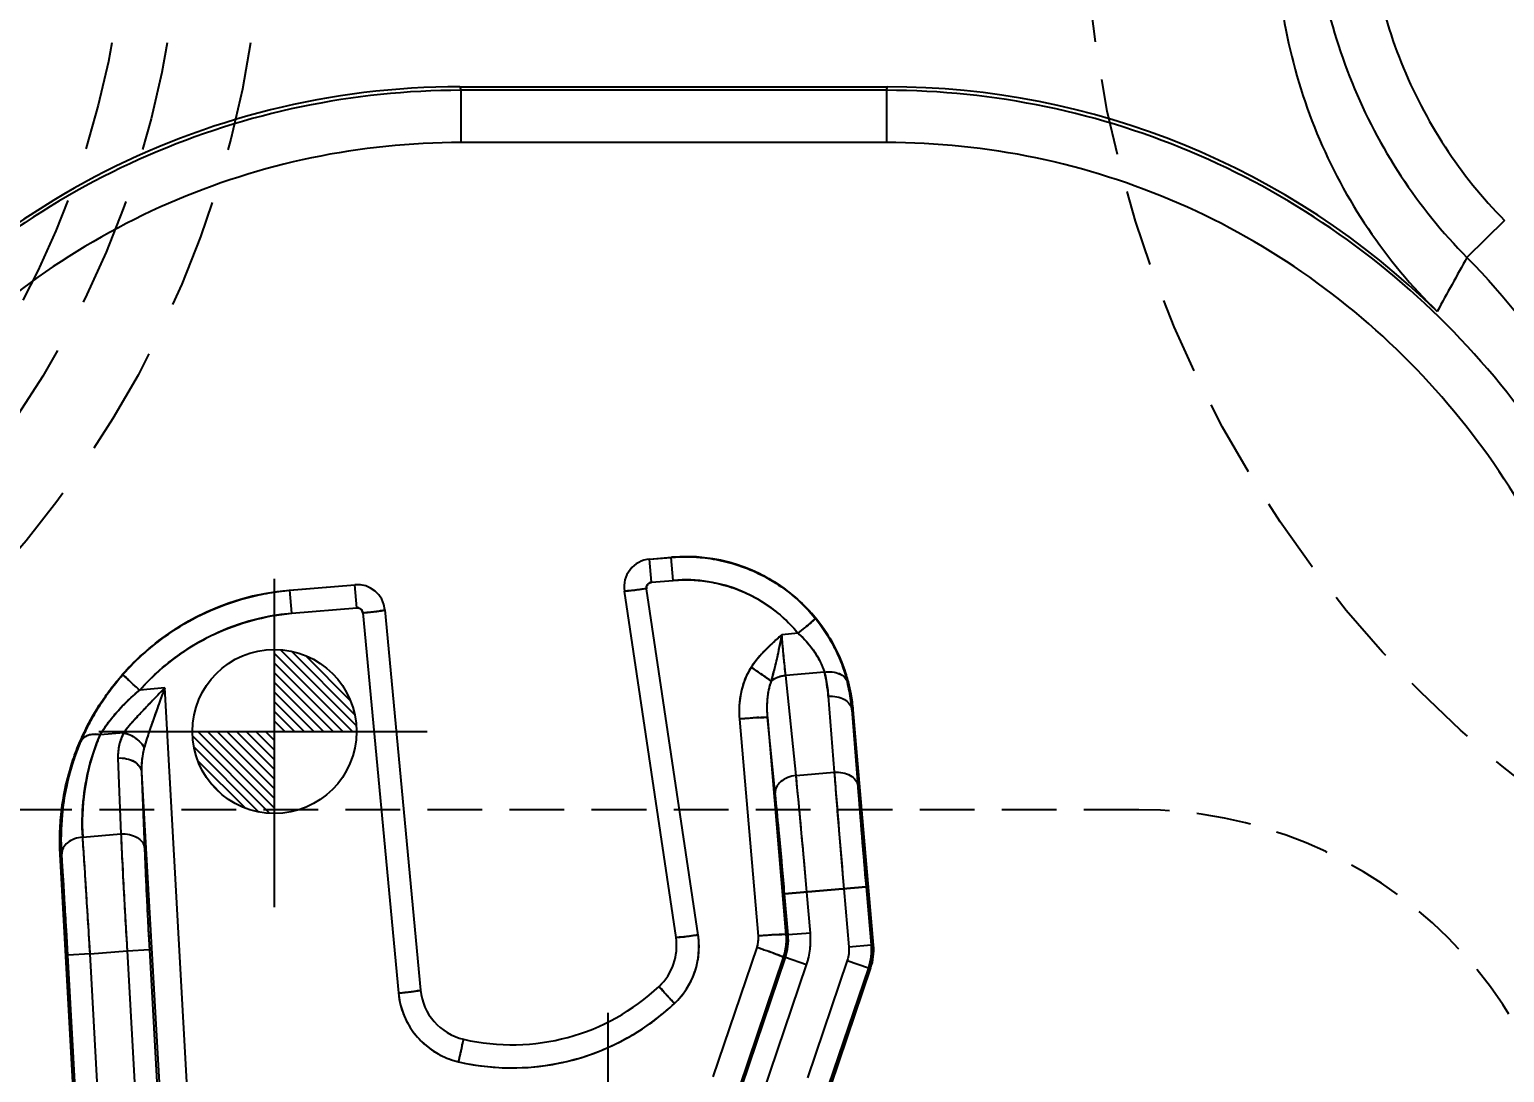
# Model space of a CAD drawing. Header units: millimetres. Extents: x 29875 to 31218, y -21313 to -20364.
# Drawn here: x 30512.54 to 30539.51, y -20639.04 to -20619.98 of the extents above; entities that cross this region are included whole.
import ezdxf

# ---------------------------------------------------------------- set-up
doc = ezdxf.new("R2010")
doc.units = ezdxf.units.MM
doc.header["$LTSCALE"] = 8
for name, pattern in [('CENTER2', [1.125, 0.75, -0.125, 0.125, -0.125]), ('HIDDEN', [0.375, 0.25, -0.125]), ('HIDDEN2', [0.1875, 0.125, -0.0625])]:
    doc.linetypes.add(name, pattern=pattern)
doc.layers.get('DEFPOINTS').update_dxf_attribs({"color": 6})
for name, color, linetype in [('Cav-cor', 30, 'Continuous'), ('PIN', 5, 'Continuous'), ('PRODUCT', 1, 'Continuous'), ('SP', 3, 'Continuous')]:
    doc.layers.add(name, color=color, linetype=linetype)
doc.layers.add('dim', color=3, linetype='Continuous', lineweight=15)
doc.styles.get("Standard").update_dxf_attribs({"font": 'txt.shx', "width": 0.8, "bigfont": 'chineset.shx'})
doc.dimstyles.new('ISO-25', dxfattribs={"dimtxt": 5, "dimasz": 4, "dimexe": 0.3, "dimexo": 0.3, "dimtad": 0, "dimzin": 1, "dimdsep": 46, "dimtxsty": 'Standard', "dimcen": 0, "dimclrd": 3, "dimclre": 3, "dimclrt": 3, "dimazin": 0, "dimtfac": 1, "dimtofl": 0, "dimtmove": 0, "dimatfit": 0, "dimfxl": 0, "dimarcsym": 0})

# ---------------------------------------------------------------- blocks, each defined once
blk = doc.blocks.new('*D27232')
at = {"layer": 'DEFPOINTS', "color": 0}
for p in [(30358.943, -20509.739), (30534.82, -20509.739), (30534.82, -20724.739)]:
    blk.add_point(p, dxfattribs=at)
at = {"layer": 'dim', "color": 3, "lineweight": -2}
for p, q in [((30534.52, -20509.739), (30358.643, -20509.739)), ((30358.943, -20513.739), (30358.943, -20607.947)), ((30358.943, -20720.739), (30358.943, -20626.53)), ((30534.52, -20724.739), (30358.643, -20724.739))]:
    blk.add_line(p, q, dxfattribs=at)
at = {"layer": 'dim', "color": 3}
for points in [[(30359.61, -20513.739), (30358.277, -20513.739), (30358.943, -20509.739)], [(30358.277, -20720.739), (30359.61, -20720.739), (30358.943, -20724.739)]]:
    blk.add_solid(points, dxfattribs=at)
at = {"layer": 'dim', "color": 3, "insert": (30358.943, -20617.239), "char_height": 5, "attachment_point": 5, "rotation": 90}
blk.add_mtext('215.00', dxfattribs=at)
blk = doc.blocks.new('20160827.135622')
at = {"layer": 'SP', "linetype": 'HIDDEN'}
for radius in [19, 17.5, 16.5]:
    blk.add_circle((0, 0), radius, dxfattribs=at)

msp = doc.modelspace()

# ---------------------------------------------------------------- hatches: boundary and pattern name
at = {"layer": 'PIN', "linetype": 'Continuous'}
h = msp.add_hatch(dxfattribs=at)
h.set_pattern_fill('ANSI31', color=3, angle=90, style=0)
h.set_pattern_definition([(135, (63817.537, -41315.1713), (-0.08838834765, -0.08838834765), [])])
h.paths.add_polyline_path([(30517.02, -20632.81), (30515.52, -20632.81, 0.414214), (30517.02, -20634.31)])
h.paths.add_polyline_path([(30517.02, -20631.31), (30517.02, -20632.81), (30518.52, -20632.81, 0.414214)])

# ---------------------------------------------------------------- linework, layer by layer
at = {"linetype": 'HIDDEN2'}
msp.add_lwpolyline([(30540.82, -20656.239), (30540.82, -20642.239, 0.414214), (30532.82, -20634.239), (30508.82, -20634.239, 0.414214), (30500.82, -20642.239), (30500.82, -20656.239, 0.414214), (30508.82, -20664.239), (30532.82, -20664.239, 0.414214)], format="xyb", close=True, dxfattribs=at)
at = {"color": 8, "linetype": 'HIDDEN', "ltscale": 0.7}
msp.add_circle((30552.82, -20617.239), 21, dxfattribs=at)
at = {"layer": 'Cav-cor', "color": 241}
for p, q in [((30520.41, -20621.028), (30520.428, -20621.091)), ((30520.41, -20621.028), (30528.229, -20621.028)), ((30520.428, -20621.091), (30520.428, -20622.046)), ((30528.211, -20621.091), (30520.428, -20621.091)), ((30528.211, -20621.091), (30528.229, -20621.028)), ((30528.211, -20621.091), (30528.211, -20622.046)), ((30528.211, -20622.046), (30520.428, -20622.046)), ((30539.507, -20623.471), (30538.821, -20624.147)), ((30523.878, -20629.662), (30524.281, -20629.627)), ((30524.309, -20630.049), (30524.272, -20629.628)), ((30523.915, -20630.083), (30523.878, -20629.662)), ((30517.295, -20630.23), (30518.489, -20630.127)), ((30518.525, -20630.548), (30518.489, -20630.127)), ((30523.915, -20630.083), (30524.309, -20630.049)), ((30517.34, -20630.65), (30517.303, -20630.229)), ((30524.362, -20636.575), (30523.418, -20630.245)), ((30524.767, -20636.53), (30523.823, -20630.2)), ((30517.34, -20630.65), (30518.525, -20630.548)), ((30518.636, -20630.64), (30519.288, -20637.589)), ((30519.041, -20630.587), (30519.693, -20637.536)), ((30526.593, -20631.016), (30526.296, -20631.041)), ((30527.075, -20631.727), (30526.367, -20631.788)), ((30526.557, -20633.616), (30526.367, -20631.788)), ((30515.016, -20632.015), (30514.559, -20632.054)), ((30515.957, -20648.755), (30515.016, -20632.015)), ((30527.146, -20632.166), (30527.254, -20633.556)), ((30525.522, -20632.583), (30525.862, -20636.549)), ((30526.175, -20633.935), (30526.032, -20632.557)), ((30526.032, -20632.557), (30526.372, -20636.524)), ((30527.577, -20632.415), (30527.593, -20632.413)), ((30527.577, -20632.415), (30527.685, -20633.805)), ((30527.593, -20632.413), (30527.963, -20636.716)), ((30514.266, -20632.833), (30513.833, -20632.87)), ((30514.16, -20633.295), (30514.214, -20634.681)), ((30514.592, -20633.556), (30515.45, -20648.802)), ((30514.592, -20633.556), (30514.646, -20634.943)), ((30526.557, -20633.616), (30527.254, -20633.556)), ((30513.516, -20634.742), (30514.214, -20634.681)), ((30513.134, -20635.057), (30513.106, -20635.059)), ((30513.106, -20635.059), (30513.895, -20649.16)), ((30526.347, -20635.78), (30527.837, -20635.652)), ((30526.412, -20636.529), (30526.347, -20635.78)), ((30526.818, -20636.494), (30526.754, -20635.745)), ((30527.431, -20635.687), (30527.522, -20636.747)), ((30527.837, -20635.652), (30527.928, -20636.712)), ((30526.372, -20636.524), (30526.412, -20636.529)), ((30526.818, -20636.494), (30526.412, -20636.529)), ((30513.651, -20636.876), (30513.243, -20636.899)), ((30513.928, -20649.142), (30513.243, -20636.899)), ((30513.651, -20636.876), (30514.328, -20636.818)), ((30514.336, -20649.119), (30513.651, -20636.876)), ((30514.328, -20636.818), (30514.735, -20636.795)), ((30514.328, -20636.818), (30514.997, -20648.85)), ((30514.735, -20636.795), (30515.404, -20648.827)), ((30525.837, -20636.756), (30525.035, -20639.12)), ((30527.522, -20636.747), (30527.928, -20636.712)), ((30527.963, -20636.716), (30527.928, -20636.712)), ((30526.322, -20636.939), (30525.52, -20639.302)), ((30525.563, -20639.301), (30526.362, -20636.943)), ((30525.95, -20639.432), (30526.748, -20637.074)), ((30526.322, -20636.939), (30526.362, -20636.943)), ((30526.748, -20637.074), (30526.362, -20636.943)), ((30527.492, -20636.996), (30526.764, -20639.141)), ((30527.878, -20637.127), (30527.151, -20639.272)), ((30527.187, -20639.271), (30527.912, -20637.131)), ((30527.492, -20636.996), (30527.878, -20637.127)), ((30527.912, -20637.131), (30527.878, -20637.127))]:
    msp.add_line(p, q, dxfattribs=at)
for centre, radius, start, end in [((30810.03, -20774.723), 310.206, 150.96079, 151.16875), ((30523.922, -20630.17), 0.51, 94.9332, 188.4832), ((30518.533, -20630.635), 0.51, 5.3632, 94.9332), ((30523.923, -20630.185), 0.102, 94.9419, 188.4744), ((30524.537, -20632.692), 2.653, 39.1879, 94.9302), ((30517.7, -20634.819), 4.184, 94.9359, 138.6478), ((30518.534, -20630.65), 0.102, 5.3711, 94.9253), ((30524.508, -20632.369), 2.646, 4.4212, 14.0518), ((30524.532, -20632.654), 3.055, 7.6796, 14.113), ((30524.528, -20632.654), 3.059, 4.4916, 7.6777), ((30517.649, -20634.476), 4.14, 157.1775, 160.3674), ((30517.666, -20634.481), 4.158, 160.384, 183.5945), ((30806.239, -20611.492), 279.856, 184.52183, 184.95962), ((30737.25, -20617.464), 210.202, 184.45855, 184.96369), ((30183.899, -20656.602), 330.342, 3.42328, 3.79425), ((30264.869, -20650.747), 248.76, 3.19129, 3.61634), ((30523.353, -20636.726), 1.02, 313.2662, 8.4832), ((30523.354, -20636.741), 1.428, 313.2663, 8.483), ((30520.71, -20637.455), 1.428, 185.369, 256.9828), ((30520.708, -20637.441), 1.02, 185.3632, 256.9887), ((30521.362, -20634.611), 3.925, 256.9887, 313.2662), ((30521.364, -20634.625), 4.333, 256.9907, 313.2642)]:
    msp.add_arc(centre, radius, start, end, dxfattribs=at)
for centre, major_axis, ratio, start_param, end_param in [((30520.798, -20636.726), (-4.295, 15.157), 0.952174, -0.263539, 0.661063), ((30527.842, -20636.726), (4.295, 15.157), 0.952174, -0.476363, 0.263539), ((30524.544, -20632.675), (-3.049, -0.263), 0.999962, 3.141273, 4.712389), ((30517.69, -20634.803), (4.573, 0.395), 0.999962, 1.570796, 3.11137), ((30526.946, -20636.803), (1.013, -0.123), 0.99996, -0.206277, 0.206277)]:
    msp.add_ellipse(centre, major_axis=major_axis, ratio=ratio, start_param=start_param, end_param=end_param, dxfattribs=at)
for points, knots in [([(30535.983, -20617.198), (30535.986, -20617.839), (30536.111, -20619.123), (30536.662, -20620.976), (30537.56, -20622.688), (30538.371, -20623.691), (30538.821, -20624.147)], [0, 0, 0, 0, 0.250033, 0.500047, 0.750046, 1, 1, 1, 1]), ([(30536.968, -20617.198), (30536.968, -20617.776), (30537.077, -20618.934), (30537.567, -20620.607), (30538.372, -20622.153), (30539.102, -20623.06), (30539.507, -20623.471)], [0, 0, 0, 0, 0.250056, 0.500078, 0.750068, 1, 1, 1, 1]), ([(30535.32, -20618.024), (30535.32, -20618.682), (30535.446, -20620.002), (30536.018, -20621.904), (30536.956, -20623.655), (30537.806, -20624.673), (30538.277, -20625.132)], [0, 0, 0, 0, 0.250027, 0.500025, 0.750009, 1, 1, 1, 1]), ([(30520.428, -20621.091), (30519.45, -20621.093), (30517.488, -20621.295), (30514.673, -20622.19), (30512.097, -20623.637), (30509.864, -20625.571), (30508.056, -20627.906), (30506.73, -20630.544), (30505.923, -20633.383), (30505.742, -20635.344), (30505.74, -20636.322)], [0, 0, 0, 0, 0.124994, 0.249984, 0.374979, 0.499977, 0.624978, 0.749983, 0.874987, 1, 1, 1, 1]), ([(30542.9, -20636.322), (30542.898, -20635.344), (30542.717, -20633.383), (30541.909, -20630.544), (30540.584, -20627.906), (30538.776, -20625.571), (30536.543, -20623.637), (30533.966, -20622.19), (30531.151, -20621.295), (30529.189, -20621.093), (30528.211, -20621.091)], [0, 0, 0, 0, 0.125013, 0.250017, 0.375022, 0.500023, 0.625021, 0.750016, 0.875006, 1, 1, 1, 1]), ([(30520.428, -20622.046), (30519.514, -20622.047), (30517.678, -20622.234), (30515.046, -20623.073), (30512.639, -20624.433), (30510.558, -20626.25), (30508.876, -20628.441), (30507.647, -20630.914), (30506.901, -20633.572), (30506.736, -20635.407), (30506.736, -20636.322)], [0, 0, 0, 0, 0.124985, 0.249965, 0.374952, 0.499945, 0.624947, 0.749958, 0.874973, 1, 1, 1, 1]), ([(30541.904, -20636.322), (30541.903, -20635.407), (30541.738, -20633.572), (30540.993, -20630.914), (30539.764, -20628.441), (30538.082, -20626.25), (30536, -20624.433), (30533.594, -20623.073), (30530.961, -20622.234), (30529.126, -20622.047), (30528.211, -20622.046)], [0, 0, 0, 0, 0.125027, 0.250042, 0.375053, 0.500055, 0.625048, 0.750035, 0.875015, 1, 1, 1, 1]), ([(30538.821, -20624.147), (30539.531, -20624.871), (30540.805, -20626.471), (30542.197, -20629.197), (30543.039, -20632.139), (30543.223, -20634.173), (30543.221, -20635.187)], [0, 0, 0, 0, 0.249985, 0.499978, 0.749981, 1, 1, 1, 1]), ([(30523.823, -20630.2), (30523.796, -20630.203), (30523.745, -20630.211), (30523.67, -20630.221), (30523.601, -20630.23), (30523.541, -20630.237), (30523.491, -20630.243), (30523.457, -20630.246), (30523.437, -20630.247), (30523.427, -20630.247), (30523.422, -20630.246), (30523.418, -20630.246), (30523.418, -20630.245)], [0, 0, 0, 0, 0.194326, 0.381917, 0.554475, 0.705602, 0.829652, 0.922083, 0.955186, 0.979185, 0.993994, 1, 1, 1, 1]), ([(30518.636, -20630.64), (30518.662, -20630.638), (30518.714, -20630.633), (30518.789, -20630.625), (30518.858, -20630.617), (30518.919, -20630.609), (30518.969, -20630.603), (30519.002, -20630.597), (30519.022, -20630.593), (30519.032, -20630.591), (30519.037, -20630.59), (30519.041, -20630.588), (30519.041, -20630.587)], [0, 0, 0, 0, 0.19419, 0.381724, 0.554283, 0.705446, 0.829548, 0.922031, 0.955155, 0.97917, 0.99399, 1, 1, 1, 1]), ([(30526.593, -20631.016), (30526.614, -20630.999), (30526.654, -20630.966), (30526.713, -20630.917), (30526.768, -20630.871), (30526.815, -20630.831), (30526.849, -20630.801), (30526.872, -20630.78), (30526.885, -20630.768), (30526.895, -20630.759), (30526.902, -20630.751), (30526.906, -20630.747), (30526.908, -20630.744), (30526.908, -20630.743)], [0, 0, 0, 0, 0.19241, 0.378886, 0.551022, 0.702296, 0.826936, 0.877791, 0.920273, 0.953899, 0.978438, 0.993757, 1, 1, 1, 1]), ([(30526.296, -20631.041), (30526.193, -20631.132), (30525.99, -20631.315), (30525.811, -20631.524), (30525.736, -20631.638)], [0, 0, 0, 0, 0.50016, 1, 1, 1, 1]), ([(30526.296, -20631.041), (30526.265, -20631.188), (30526.208, -20631.471), (30526.137, -20631.752), (30526.101, -20631.888)], [0, 0, 0, 0, 0.515351, 1, 1, 1, 1]), ([(30526.367, -20631.788), (30526.361, -20631.735), (30526.335, -20631.486), (30526.313, -20631.237), (30526.296, -20631.041)], [0, 0, 0, 0, 0.215104, 1, 1, 1, 1]), ([(30526.593, -20631.016), (30526.709, -20631.118), (30526.905, -20631.336), (30527.034, -20631.599), (30527.075, -20631.727)], [0, 0, 0, 0, 0.535303, 1, 1, 1, 1]), ([(30514.559, -20632.054), (30514.539, -20632.037), (30514.499, -20632.002), (30514.442, -20631.95), (30514.389, -20631.903), (30514.343, -20631.86), (30514.309, -20631.829), (30514.287, -20631.808), (30514.274, -20631.796), (30514.265, -20631.786), (30514.257, -20631.778), (30514.254, -20631.774), (30514.251, -20631.771), (30514.251, -20631.77)], [0, 0, 0, 0, 0.192322, 0.378878, 0.551183, 0.702648, 0.827437, 0.878333, 0.920824, 0.954419, 0.97888, 0.994054, 1, 1, 1, 1]), ([(30525.736, -20631.638), (30525.646, -20631.775), (30525.525, -20632.088), (30525.508, -20632.42), (30525.522, -20632.583)], [0, 0, 0, 0, 0.499485, 1, 1, 1, 1]), ([(30526.101, -20631.888), (30526.05, -20631.85), (30525.928, -20631.767), (30525.806, -20631.685), (30525.736, -20631.638)], [0, 0, 0, 0, 0.429774, 1, 1, 1, 1]), ([(30526.367, -20631.788), (30526.343, -20631.791), (30526.248, -20631.806), (30526.157, -20631.845), (30526.101, -20631.888)], [0, 0, 0, 0, 0.260938, 1, 1, 1, 1]), ([(30527.075, -20631.727), (30527.122, -20631.719), (30527.215, -20631.715), (30527.344, -20631.745), (30527.446, -20631.809), (30527.485, -20631.875), (30527.494, -20631.909)], [0, 0, 0, 0, 0.289764, 0.556054, 0.790353, 1, 1, 1, 1]), ([(30513.833, -20632.87), (30513.876, -20632.8), (30514.081, -20632.497), (30514.34, -20632.233), (30514.559, -20632.054)], [0, 0, 0, 0, 0.226437, 1, 1, 1, 1]), ([(30515.016, -20632.015), (30514.88, -20632.153), (30514.681, -20632.357), (30514.431, -20632.629), (30514.317, -20632.765), (30514.266, -20632.833)], [0, 0, 0, 0, 0.5212, 0.770796, 1, 1, 1, 1]), ([(30515.016, -20632.015), (30514.947, -20632.199), (30514.846, -20632.474), (30514.721, -20632.837), (30514.664, -20633.016), (30514.64, -20633.105)], [0, 0, 0, 0, 0.511091, 0.761054, 1, 1, 1, 1]), ([(30526.101, -20631.888), (30526.06, -20631.993), (30526.019, -20632.219), (30526.022, -20632.445), (30526.032, -20632.557)], [0, 0, 0, 0, 0.500779, 1, 1, 1, 1]), ([(30527.146, -20632.166), (30527.198, -20632.161), (30527.301, -20632.166), (30527.438, -20632.215), (30527.541, -20632.298), (30527.574, -20632.377), (30527.577, -20632.415)], [0, 0, 0, 0, 0.288746, 0.556777, 0.791884, 1, 1, 1, 1]), ([(30526.032, -20632.557), (30526.031, -20632.556), (30526.027, -20632.556), (30526.019, -20632.554), (30526.006, -20632.554), (30525.989, -20632.554), (30525.967, -20632.554), (30525.93, -20632.555), (30525.875, -20632.558), (30525.799, -20632.562), (30525.712, -20632.568), (30525.619, -20632.575), (30525.555, -20632.58), (30525.522, -20632.583)], [0, 0, 0, 0, 0.007319, 0.023453, 0.048582, 0.08259, 0.125258, 0.176126, 0.300372, 0.450864, 0.622092, 0.807822, 1, 1, 1, 1]), ([(30513.833, -20632.87), (30513.794, -20632.863), (30513.72, -20632.858), (30513.615, -20632.875), (30513.531, -20632.92), (30513.493, -20632.968), (30513.482, -20632.993)], [0, 0, 0, 0, 0.293812, 0.558807, 0.79099, 1, 1, 1, 1]), ([(30514.266, -20632.833), (30514.228, -20632.905), (30514.172, -20633.056), (30514.157, -20633.217), (30514.16, -20633.295)], [0, 0, 0, 0, 0.509568, 1, 1, 1, 1]), ([(30514.266, -20632.833), (30514.346, -20632.851), (30514.492, -20632.919), (30514.606, -20633.038), (30514.64, -20633.105)], [0, 0, 0, 0, 0.520471, 1, 1, 1, 1]), ([(30513.134, -20635.057), (30513.112, -20634.711), (30513.147, -20634.003), (30513.344, -20633.321), (30513.482, -20632.993)], [0, 0, 0, 0, 0.493755, 1, 1, 1, 1]), ([(30514.64, -20633.105), (30514.63, -20633.142), (30514.596, -20633.29), (30514.587, -20633.443), (30514.592, -20633.556)], [0, 0, 0, 0, 0.251842, 1, 1, 1, 1]), ([(30514.16, -20633.295), (30514.213, -20633.292), (30514.317, -20633.299), (30514.455, -20633.351), (30514.558, -20633.438), (30514.589, -20633.518), (30514.592, -20633.556)], [0, 0, 0, 0, 0.288195, 0.556657, 0.792248, 1, 1, 1, 1]), ([(30526.557, -20633.616), (30526.505, -20633.621), (30526.405, -20633.644), (30526.278, -20633.715), (30526.191, -20633.815), (30526.172, -20633.898), (30526.175, -20633.935)], [0, 0, 0, 0, 0.28832, 0.55639, 0.791839, 1, 1, 1, 1]), ([(30526.754, -20635.745), (30526.737, -20635.55), (30526.674, -20634.84), (30526.609, -20634.13), (30526.557, -20633.616)], [0, 0, 0, 0, 0.275044, 1, 1, 1, 1]), ([(30527.254, -20633.556), (30527.306, -20633.552), (30527.408, -20633.557), (30527.546, -20633.605), (30527.649, -20633.689), (30527.681, -20633.767), (30527.685, -20633.805)], [0, 0, 0, 0, 0.288746, 0.556777, 0.791884, 1, 1, 1, 1]), ([(30526.347, -20635.78), (30526.333, -20635.611), (30526.278, -20634.996), (30526.221, -20634.381), (30526.175, -20633.935)], [0, 0, 0, 0, 0.275041, 1, 1, 1, 1]), ([(30513.516, -20634.742), (30513.465, -20634.745), (30513.366, -20634.766), (30513.239, -20634.833), (30513.152, -20634.929), (30513.132, -20635.01), (30513.133, -20635.048)], [0, 0, 0, 0, 0.288899, 0.556539, 0.791496, 1, 1, 1, 1]), ([(30514.214, -20634.681), (30514.267, -20634.678), (30514.37, -20634.686), (30514.509, -20634.737), (30514.611, -20634.824), (30514.643, -20634.905), (30514.646, -20634.943)], [0, 0, 0, 0, 0.288195, 0.556657, 0.792248, 1, 1, 1, 1]), ([(30514.214, -20634.681), (30514.221, -20634.835), (30514.255, -20635.547), (30514.295, -20636.259), (30514.328, -20636.818)], [0, 0, 0, 0, 0.215431, 1, 1, 1, 1]), ([(30514.646, -20634.943), (30514.651, -20635.076), (30514.677, -20635.693), (30514.708, -20636.311), (30514.735, -20636.795)], [0, 0, 0, 0, 0.215444, 1, 1, 1, 1]), ([(30524.767, -20636.53), (30524.741, -20636.534), (30524.689, -20636.541), (30524.615, -20636.552), (30524.546, -20636.561), (30524.485, -20636.568), (30524.435, -20636.573), (30524.401, -20636.576), (30524.381, -20636.577), (30524.371, -20636.577), (30524.366, -20636.577), (30524.362, -20636.576), (30524.362, -20636.575)], [0, 0, 0, 0, 0.194326, 0.381917, 0.554475, 0.705602, 0.829652, 0.922083, 0.955186, 0.979185, 0.993994, 1, 1, 1, 1]), ([(30526.372, -20636.524), (30526.371, -20636.523), (30526.367, -20636.522), (30526.359, -20636.521), (30526.346, -20636.52), (30526.329, -20636.52), (30526.307, -20636.52), (30526.27, -20636.521), (30526.214, -20636.524), (30526.139, -20636.528), (30526.052, -20636.534), (30525.959, -20636.541), (30525.895, -20636.546), (30525.862, -20636.549)], [0, 0, 0, 0, 0.007319, 0.023453, 0.048582, 0.08259, 0.125258, 0.176126, 0.300372, 0.450864, 0.622092, 0.807822, 1, 1, 1, 1]), ([(30526.322, -20636.939), (30526.321, -20636.937), (30526.317, -20636.935), (30526.311, -20636.931), (30526.299, -20636.925), (30526.283, -20636.918), (30526.262, -20636.91), (30526.227, -20636.896), (30526.174, -20636.876), (30526.102, -20636.849), (30526.019, -20636.819), (30525.93, -20636.788), (30525.868, -20636.767), (30525.837, -20636.756)], [0, 0, 0, 0, 0.007187, 0.02331, 0.048492, 0.082598, 0.125399, 0.176422, 0.300991, 0.451739, 0.623033, 0.808518, 1, 1, 1, 1]), ([(30519.288, -20637.589), (30519.314, -20637.587), (30519.366, -20637.582), (30519.441, -20637.574), (30519.511, -20637.566), (30519.571, -20637.558), (30519.621, -20637.552), (30519.655, -20637.546), (30519.675, -20637.542), (30519.684, -20637.54), (30519.69, -20637.538), (30519.693, -20637.537), (30519.693, -20637.536)], [0, 0, 0, 0, 0.19419, 0.381724, 0.554283, 0.705446, 0.829548, 0.922031, 0.955155, 0.97917, 0.99399, 1, 1, 1, 1]), ([(30524.333, -20637.781), (30524.315, -20637.761), (30524.278, -20637.722), (30524.225, -20637.665), (30524.177, -20637.613), (30524.135, -20637.566), (30524.104, -20637.532), (30524.084, -20637.509), (30524.072, -20637.495), (30524.064, -20637.485), (30524.057, -20637.477), (30524.054, -20637.472), (30524.052, -20637.469), (30524.052, -20637.469)], [0, 0, 0, 0, 0.192944, 0.380122, 0.552935, 0.704703, 0.829514, 0.880299, 0.92259, 0.95589, 0.979959, 0.994646, 1, 1, 1, 1]), ([(30520.388, -20638.847), (30520.394, -20638.821), (30520.406, -20638.768), (30520.424, -20638.693), (30520.44, -20638.622), (30520.453, -20638.56), (30520.463, -20638.515), (30520.469, -20638.485), (30520.473, -20638.468), (30520.476, -20638.454), (30520.478, -20638.444), (30520.478, -20638.439), (30520.48, -20638.435), (30520.479, -20638.434)], [0, 0, 0, 0, 0.192741, 0.379911, 0.552841, 0.704792, 0.829792, 0.880656, 0.923004, 0.956331, 0.980386, 0.994985, 1, 1, 1, 1])]:
    msp.add_open_spline(points, degree=3, knots=knots, dxfattribs=at)
for points in [[(30525.862, -20636.549), (30525.868, -20636.618), (30525.859, -20636.69), (30525.837, -20636.756)], [(30526.372, -20636.524), (30526.384, -20636.663), (30526.366, -20636.807), (30526.322, -20636.939)], [(30526.362, -20636.943), (30526.406, -20636.811), (30526.424, -20636.667), (30526.412, -20636.529)], [(30526.748, -20637.074), (30526.811, -20636.89), (30526.835, -20636.688), (30526.818, -20636.494)], [(30527.522, -20636.747), (30527.529, -20636.83), (30527.518, -20636.916), (30527.492, -20636.996)], [(30527.928, -20636.712), (30527.94, -20636.85), (30527.923, -20636.995), (30527.878, -20637.127)]]:
    msp.add_open_spline(points, degree=3, dxfattribs=at)
at = {"layer": 'PIN', "color": 3, "linetype": 'CENTER2'}
for p, q in [((30517.02, -20636.02), (30517.02, -20629.6)), ((30513.81, -20632.81), (30520.23, -20632.81)), ((30523.12, -20643.949), (30523.12, -20637.529))]:
    msp.add_line(p, q, dxfattribs=at)
at = {"layer": 'PIN', "color": 3, "linetype": 'Continuous'}
msp.add_circle((30517.02, -20632.81), 1.5, dxfattribs=at)
at = {"layer": 'PRODUCT'}
for p, q in [((30523.878, -20629.662), (30524.272, -20629.628)), ((30524.309, -20630.049), (30524.272, -20629.628)), ((30523.915, -20630.083), (30523.878, -20629.662)), ((30517.303, -20630.229), (30518.489, -20630.127)), ((30518.525, -20630.548), (30518.489, -20630.127)), ((30523.915, -20630.083), (30524.309, -20630.049)), ((30517.34, -20630.65), (30517.303, -20630.229)), ((30524.362, -20636.575), (30523.418, -20630.245)), ((30524.767, -20636.53), (30523.823, -20630.2)), ((30517.34, -20630.65), (30518.525, -20630.548)), ((30518.636, -20630.64), (30519.288, -20637.589)), ((30519.041, -20630.587), (30519.693, -20637.536)), ((30526.593, -20631.016), (30526.296, -20631.041)), ((30527.075, -20631.727), (30526.367, -20631.788)), ((30526.557, -20633.616), (30526.367, -20631.788)), ((30515.016, -20632.015), (30514.559, -20632.054)), ((30515.957, -20648.755), (30515.016, -20632.015)), ((30527.146, -20632.166), (30527.254, -20633.556)), ((30525.522, -20632.583), (30525.862, -20636.549)), ((30526.175, -20633.935), (30526.032, -20632.557)), ((30526.032, -20632.557), (30526.372, -20636.524)), ((30527.577, -20632.415), (30527.596, -20632.413)), ((30527.577, -20632.415), (30527.685, -20633.805)), ((30527.596, -20632.413), (30527.967, -20636.716)), ((30527.596, -20632.413), (30527.596, -20632.413)), ((30514.266, -20632.833), (30513.833, -20632.87)), ((30514.16, -20633.295), (30514.214, -20634.681)), ((30514.592, -20633.556), (30515.45, -20648.802)), ((30514.592, -20633.556), (30514.646, -20634.943)), ((30526.557, -20633.616), (30527.254, -20633.556)), ((30513.516, -20634.742), (30514.214, -20634.681)), ((30513.134, -20635.057), (30513.103, -20635.059)), ((30513.103, -20635.059), (30513.103, -20635.059)), ((30513.887, -20649.152), (30513.103, -20635.059)), ((30527.837, -20635.652), (30526.347, -20635.78)), ((30526.412, -20636.529), (30526.347, -20635.78)), ((30526.818, -20636.494), (30526.754, -20635.745)), ((30527.431, -20635.687), (30527.522, -20636.747)), ((30527.837, -20635.652), (30527.928, -20636.712)), ((30526.372, -20636.524), (30526.412, -20636.529)), ((30526.818, -20636.494), (30526.412, -20636.529)), ((30513.651, -20636.876), (30513.243, -20636.899)), ((30513.928, -20649.142), (30513.243, -20636.899)), ((30513.651, -20636.876), (30514.328, -20636.818)), ((30514.336, -20649.119), (30513.651, -20636.876)), ((30514.328, -20636.818), (30514.735, -20636.795)), ((30514.328, -20636.818), (30514.997, -20648.85)), ((30514.735, -20636.795), (30515.404, -20648.827)), ((30525.837, -20636.756), (30525.035, -20639.12)), ((30527.522, -20636.747), (30527.928, -20636.712)), ((30527.967, -20636.716), (30527.928, -20636.712)), ((30527.967, -20636.716), (30527.967, -20636.716)), ((30526.322, -20636.939), (30525.52, -20639.302)), ((30525.563, -20639.301), (30526.362, -20636.943)), ((30525.95, -20639.432), (30526.748, -20637.074)), ((30526.322, -20636.939), (30526.362, -20636.943)), ((30526.748, -20637.074), (30526.362, -20636.943)), ((30527.492, -20636.996), (30526.764, -20639.141)), ((30527.878, -20637.127), (30527.151, -20639.272)), ((30527.917, -20637.131), (30527.192, -20639.271)), ((30527.492, -20636.996), (30527.878, -20637.127)), ((30527.917, -20637.131), (30527.878, -20637.127)), ((30527.917, -20637.131), (30527.917, -20637.131))]:
    msp.add_line(p, q, dxfattribs=at)
for centre, radius, start, end in [((30523.922, -20630.17), 0.51, 94.9332, 188.4832), ((30518.533, -20630.635), 0.51, 5.3632, 94.9332), ((30523.353, -20636.726), 1.02, 313.2662, 8.4832), ((30520.708, -20637.441), 1.02, 185.3632, 256.9887), ((30521.362, -20634.611), 3.925, 256.9887, 313.2662)]:
    msp.add_arc(centre, radius, start, end, dxfattribs=at)
for points, start_tangent, end_tangent in [([(30524.272, -20629.628), (30524.577, -20629.616), (30524.941, -20629.643), (30525.346, -20629.726), (30525.77, -20629.876), (30526.187, -20630.1), (30526.574, -20630.394), (30526.908, -20630.743)], (0.996296, 0.085994), (0.631867, -0.775077)), ([(30524.283, -20629.627), (30524.565, -20629.615), (30524.907, -20629.637), (30525.293, -20629.708), (30525.702, -20629.842), (30526.11, -20630.045), (30526.494, -20630.316), (30526.835, -20630.644)], (0.996296, 0.085996), (0.663937, -0.747788)), ([(30523.823, -20630.2), (30523.823, -20630.166), (30523.834, -20630.135), (30523.855, -20630.109), (30523.883, -20630.091), (30523.915, -20630.083)], (-0.147353, 0.989084), (0.996348, 0.085381)), ([(30524.309, -20630.049), (30524.572, -20630.039), (30524.888, -20630.062), (30525.239, -20630.134), (30525.607, -20630.265), (30525.969, -20630.459), (30526.303, -20630.713), (30526.593, -20631.016)], (0.996296, 0.085995), (0.631907, -0.775045)), ([(30514.251, -20631.77), (30514.65, -20631.37), (30515.149, -20630.985), (30515.763, -20630.64), (30516.496, -20630.372), (30517.303, -20630.229)], (0.660689, 0.75066), (0.996289, 0.086067)), ([(30515.794, -20630.622), (30516.133, -20630.484), (30516.463, -20630.379)], (0.911, 0.412407), (0.963747, 0.266818)), ([(30516.463, -20630.379), (30516.511, -20630.366)], (0.963747, 0.266818), (0.966587, 0.256338)), ([(30516.511, -20630.366), (30516.584, -20630.348), (30516.977, -20630.268), (30517.293, -20630.23)], (0.966587, 0.256338), (0.996296, 0.085993)), ([(30523.823, -20630.2), (30523.668, -20630.221), (30523.537, -20630.238), (30523.449, -20630.246), (30523.418, -20630.245)], (-0.989072, -0.147435), (-0.147519, 0.989059)), ([(30514.246, -20631.765), (30514.675, -20631.339), (30515.153, -20630.976), (30515.648, -20630.691), (30515.746, -20630.644)], (0.662022, 0.749484), (0.906214, 0.42282)), ([(30514.559, -20632.054), (30514.922, -20631.69), (30515.377, -20631.339), (30515.937, -20631.024), (30516.605, -20630.781), (30517.34, -20630.65)], (0.660705, 0.750646), (0.996283, 0.086144)), ([(30515.746, -20630.644), (30515.794, -20630.622)], (0.906214, 0.42282), (0.911, 0.412407)), ([(30518.525, -20630.548), (30518.557, -20630.55), (30518.586, -20630.562), (30518.611, -20630.583), (30518.628, -20630.609), (30518.636, -20630.64)], (0.996308, 0.08585), (0.09297, -0.995669)), ([(30518.636, -20630.64), (30518.791, -20630.624), (30518.923, -20630.609), (30519.01, -20630.596), (30519.041, -20630.587)], (0.995623, 0.093458), (-0.093468, 0.995622)), ([(30526.835, -20630.644), (30526.915, -20630.738)], (0.663937, -0.747788), (0.63334, -0.773873)), ([(30526.593, -20631.016), (30526.715, -20630.915), (30526.818, -20630.828), (30526.886, -20630.768), (30526.908, -20630.743)], (0.775462, 0.631395), (-0.435043, 0.90041)), ([(30526.908, -20630.743), (30527.007, -20630.872), (30527.108, -20631.019), (30527.204, -20631.179), (30527.29, -20631.344), (30527.362, -20631.506), (30527.42, -20631.658), (30527.463, -20631.794), (30527.494, -20631.909)], (0.631855, -0.775087), (0.243912, -0.969797)), ([(30526.915, -20630.738), (30527.116, -20631.013), (30527.328, -20631.399), (30527.472, -20631.777)], (0.63334, -0.773873), (0.293689, -0.955901)), ([(30526.296, -20631.041), (30526.115, -20631.205), (30525.921, -20631.401), (30525.736, -20631.638)], (-0.748439, -0.663204), (-0.550947, -0.83454)), ([(30526.296, -20631.041), (30526.235, -20631.335), (30526.168, -20631.627), (30526.101, -20631.888)], (-0.20338, -0.9791), (-0.255809, -0.966727)), ([(30526.367, -20631.788), (30526.356, -20631.678), (30526.342, -20631.542), (30526.327, -20631.385), (30526.311, -20631.215), (30526.296, -20631.041)], (-0.109745, 0.99396), (-0.0851, 0.996372)), ([(30526.593, -20631.016), (30526.676, -20631.094), (30526.76, -20631.183), (30526.84, -20631.28), (30526.91, -20631.381), (30526.969, -20631.48), (30527.016, -20631.573), (30527.05, -20631.657), (30527.075, -20631.727)], (0.749738, -0.661735), (0.302378, -0.953188)), ([(30513.482, -20632.993), (30513.604, -20632.73), (30513.774, -20632.421), (30513.995, -20632.089), (30514.251, -20631.77)], (0.388241, 0.921558), (0.66067, 0.750677)), ([(30514.025, -20632.036), (30514.238, -20631.775)], (0.603038, 0.797713), (0.659909, 0.751345)), ([(30514.238, -20631.775), (30514.246, -20631.765)], (0.659909, 0.751345), (0.662022, 0.749484)), ([(30514.559, -20632.054), (30514.44, -20631.949), (30514.34, -20631.858), (30514.273, -20631.795), (30514.251, -20631.77)], (-0.751094, 0.660195), (0.46869, 0.883362)), ([(30525.736, -20631.638), (30525.669, -20631.754), (30525.611, -20631.887), (30525.565, -20632.036), (30525.532, -20632.201), (30525.517, -20632.383), (30525.522, -20632.583)], (-0.550823, -0.834622), (0.085299, -0.996355)), ([(30526.101, -20631.888), (30526.005, -20631.82), (30525.879, -20631.734), (30525.736, -20631.638)], (-0.808818, 0.588059), (-0.834949, 0.550327)), ([(30526.367, -20631.788), (30526.223, -20631.821), (30526.101, -20631.888)], (-0.995508, -0.094683), (-0.79184, -0.610728)), ([(30527.075, -20631.727), (30527.218, -20631.721), (30527.347, -20631.753), (30527.443, -20631.819), (30527.494, -20631.909)], (0.985911, 0.167271), (0.259494, -0.965745)), ([(30527.075, -20631.727), (30527.107, -20631.873), (30527.131, -20632.019), (30527.146, -20632.166)], (0.242826, -0.97007), (0.077179, -0.997017)), ([(30527.472, -20631.777), (30527.508, -20631.905)], (0.293689, -0.955901), (0.25185, -0.967766)), ([(30513.833, -20632.87), (30513.949, -20632.695), (30514.111, -20632.49), (30514.319, -20632.268), (30514.559, -20632.054)], (0.521722, 0.853116), (0.774273, 0.632851)), ([(30513.976, -20632.102), (30514.025, -20632.036)], (0.588608, 0.808419), (0.603038, 0.797713)), ([(30515.016, -20632.015), (30514.815, -20632.221), (30514.639, -20632.405), (30514.489, -20632.567), (30514.365, -20632.709), (30514.266, -20632.833)], (-0.70041, -0.713741), (-0.600403, -0.799698)), ([(30515.016, -20632.015), (30514.914, -20632.29), (30514.826, -20632.536), (30514.751, -20632.752), (30514.689, -20632.941), (30514.64, -20633.105)], (-0.346533, -0.938038), (-0.266578, -0.963813)), ([(30526.101, -20631.888), (30526.074, -20631.969), (30526.052, -20632.062), (30526.036, -20632.167), (30526.026, -20632.285), (30526.024, -20632.415), (30526.032, -20632.557)], (-0.357895, -0.933762), (0.092056, -0.995754)), ([(30527.494, -20631.909), (30527.532, -20632.077), (30527.559, -20632.246), (30527.577, -20632.415)], (0.243899, -0.969801), (0.078312, -0.996929)), ([(30527.508, -20631.905), (30527.556, -20632.123), (30527.596, -20632.413)], (0.25185, -0.967766), (0.085948, -0.9963)), ([(30513.47, -20632.988), (30513.559, -20632.795), (30513.861, -20632.267), (30513.976, -20632.102)], (0.395555, 0.918442), (0.588608, 0.808419)), ([(30527.146, -20632.166), (30527.303, -20632.174), (30527.44, -20632.225), (30527.536, -20632.309), (30527.577, -20632.415)], (0.996675, 0.081483), (0.094571, -0.995518)), ([(30526.032, -20632.557), (30525.99, -20632.554), (30525.879, -20632.557), (30525.715, -20632.568), (30525.522, -20632.583)], (-0.505763, 0.862672), (-0.99635, -0.085357)), ([(30513.833, -20632.87), (30513.68, -20632.866), (30513.556, -20632.909), (30513.482, -20632.993)], (-0.984391, 0.175995), (-0.401992, -0.915643)), ([(30513.516, -20634.742), (30513.526, -20634.091), (30513.635, -20633.46), (30513.833, -20632.87)], (-0.062362, 0.998054), (0.387881, 0.921709)), ([(30514.266, -20632.833), (30514.184, -20633.053), (30514.16, -20633.295)], (-0.464501, -0.885572), (0.03844, -0.999261)), ([(30514.266, -20632.833), (30514.419, -20632.892), (30514.551, -20632.988), (30514.64, -20633.105)], (0.973549, -0.228478), (0.45345, -0.891282)), ([(30513.103, -20635.059), (30513.096, -20634.738), (30513.121, -20634.329), (30513.196, -20633.853), (30513.338, -20633.333), (30513.47, -20632.988)], (-0.055557, 0.998456), (0.395555, 0.918442)), ([(30513.134, -20635.057), (30513.145, -20634.333), (30513.265, -20633.641), (30513.482, -20632.993)], (-0.062606, 0.998038), (0.388426, 0.92148)), ([(30514.64, -20633.105), (30514.599, -20633.32), (30514.592, -20633.556)], (-0.266642, -0.963796), (0.04616, -0.998934)), ([(30514.16, -20633.295), (30514.319, -20633.307), (30514.457, -20633.361), (30514.553, -20633.449), (30514.592, -20633.556)], (0.998095, 0.061703), (0.073369, -0.997305)), ([(30526.557, -20633.616), (30526.404, -20633.652), (30526.278, -20633.725), (30526.198, -20633.824), (30526.175, -20633.935)], (-0.995508, -0.094683), (0.068186, -0.997673)), ([(30526.754, -20635.745), (30526.704, -20635.186), (30526.651, -20634.595), (30526.6, -20634.052), (30526.557, -20633.616)], (-0.085996, 0.996296), (-0.100703, 0.994917)), ([(30527.254, -20633.556), (30527.411, -20633.565), (30527.548, -20633.615), (30527.644, -20633.699), (30527.685, -20633.805)], (0.996675, 0.081483), (0.094571, -0.995518)), ([(30527.254, -20633.556), (30527.289, -20633.992), (30527.333, -20634.536), (30527.383, -20635.127), (30527.431, -20635.687)], (0.078355, -0.996926), (0.085716, -0.99632)), ([(30526.347, -20635.78), (30526.305, -20635.297), (30526.258, -20634.784), (30526.213, -20634.311), (30526.175, -20633.935)], (-0.085995, 0.996296), (-0.102962, 0.994685)), ([(30527.685, -20633.805), (30527.715, -20634.182), (30527.753, -20634.654), (30527.796, -20635.168), (30527.837, -20635.652)], (0.07718, -0.997017), (0.085674, -0.996323)), ([(30513.516, -20634.742), (30513.365, -20634.774), (30513.24, -20634.843), (30513.158, -20634.939), (30513.133, -20635.048)], (-0.997266, -0.073898), (0.044919, -0.998991)), ([(30513.651, -20636.876), (30513.617, -20636.312), (30513.58, -20635.72), (30513.545, -20635.176), (30513.516, -20634.742)], (-0.059869, 0.998206), (-0.067237, 0.997737)), ([(30514.214, -20634.681), (30514.372, -20634.694), (30514.51, -20634.748), (30514.606, -20634.835), (30514.646, -20634.943)], (0.998095, 0.061703), (0.073369, -0.997305)), ([(30514.214, -20634.681), (30514.234, -20635.119), (30514.263, -20635.665), (30514.295, -20636.256), (30514.328, -20636.818)], (0.044844, -0.998994), (0.059589, -0.998223)), ([(30514.646, -20634.943), (30514.661, -20635.321), (30514.683, -20635.795), (30514.709, -20636.31), (30514.735, -20636.795)], (0.038518, -0.999258), (0.055526, -0.998457)), ([(30513.243, -20636.899), (30513.216, -20636.415), (30513.186, -20635.903), (30513.157, -20635.432), (30513.134, -20635.057)], (-0.055848, 0.998439), (-0.064357, 0.997927)), ([(30524.333, -20637.781), (30524.49, -20637.607), (30524.606, -20637.429), (30524.687, -20637.254), (30524.74, -20637.087), (30524.77, -20636.932), (30524.782, -20636.787), (30524.78, -20636.654), (30524.767, -20636.53)], (0.72821, 0.685354), (-0.147521, 0.989059)), ([(30524.767, -20636.53), (30524.612, -20636.552), (30524.481, -20636.568), (30524.393, -20636.576), (30524.362, -20636.575)], (-0.989072, -0.147437), (-0.147519, 0.989059)), ([(30525.862, -20636.549), (30525.864, -20636.591), (30525.862, -20636.633), (30525.857, -20636.675), (30525.849, -20636.716), (30525.837, -20636.756)], (0.085358, -0.99635), (-0.321283, -0.946983)), ([(30526.372, -20636.524), (30526.33, -20636.52), (30526.219, -20636.524), (30526.055, -20636.534), (30525.862, -20636.549)], (-0.505763, 0.862672), (-0.99635, -0.085357)), ([(30526.372, -20636.524), (30526.376, -20636.608), (30526.372, -20636.692), (30526.362, -20636.775), (30526.345, -20636.858), (30526.322, -20636.939)], (0.085644, -0.996326), (-0.320974, -0.947088)), ([(30526.362, -20636.943), (30526.408, -20636.739), (30526.412, -20636.529)], (0.320916, 0.947108), (-0.086071, 0.996289)), ([(30526.748, -20637.074), (30526.813, -20636.787), (30526.818, -20636.494)], (0.321034, 0.947068), (-0.086092, 0.996287)), ([(30526.322, -20636.939), (30526.284, -20636.919), (30526.179, -20636.877), (30526.022, -20636.82), (30525.837, -20636.756)], (-0.152121, 0.988362), (-0.947142, 0.320814)), ([(30527.522, -20636.747), (30527.52, -20636.872), (30527.492, -20636.996)], (0.085779, -0.996314), (-0.321335, -0.946965)), ([(30527.928, -20636.712), (30527.925, -20636.922), (30527.878, -20637.127)], (0.085714, -0.99632), (-0.321155, -0.947027)), ([(30527.967, -20636.716), (30527.963, -20636.926), (30527.917, -20637.131)], (0.08594, -0.9963), (-0.32088, -0.94712)), ([(30519.288, -20637.589), (30519.443, -20637.573), (30519.575, -20637.558), (30519.663, -20637.545), (30519.693, -20637.536)], (0.995623, 0.093458), (-0.093468, 0.995622)), ([(30519.288, -20637.589), (30519.366, -20637.938), (30519.527, -20638.255), (30519.76, -20638.522), (30520.053, -20638.723), (30520.388, -20638.847)], (0.093123, -0.995655), (0.974349, -0.225041)), ([(30524.333, -20637.781), (30524.224, -20637.664), (30524.132, -20637.563), (30524.072, -20637.494), (30524.052, -20637.469)], (-0.685864, 0.727729), (0.728173, 0.685393)), ([(30520.388, -20638.847), (30521.232, -20638.956), (30522.079, -20638.899), (30522.897, -20638.678), (30523.658, -20638.301), (30524.333, -20637.781)], (0.974362, -0.224986), (0.728298, 0.685261)), ([(30520.388, -20638.847), (30520.424, -20638.691), (30520.454, -20638.557), (30520.473, -20638.467), (30520.479, -20638.434)], (0.225529, 0.974237), (-0.97439, 0.224865))]:
    msp.add_spline(points, degree=3, dxfattribs=dict(at, start_tangent=start_tangent, end_tangent=end_tangent))

# ---------------------------------------------------------------- block references
at = {"layer": 'dim'}
msp.add_blockref('20160827.135622', (30497.82, -20617.239), dxfattribs=at)

# ---------------------------------------------------------------- dimensions: what is measured, and where the dimension line sits
dim = msp.add_linear_dim(base=(30358.943, -20509.739), p1=(30534.82, -20724.739), p2=(30534.82, -20509.739), angle=90, dimstyle='ISO-25', dxfattribs=at)
dim.commit()
dim.dimension.update_dxf_attribs({"geometry": '*D27232', "text_midpoint": (30358.943, -20617.239), "dimtype": 160})

doc.saveas('drawing.dxf')
